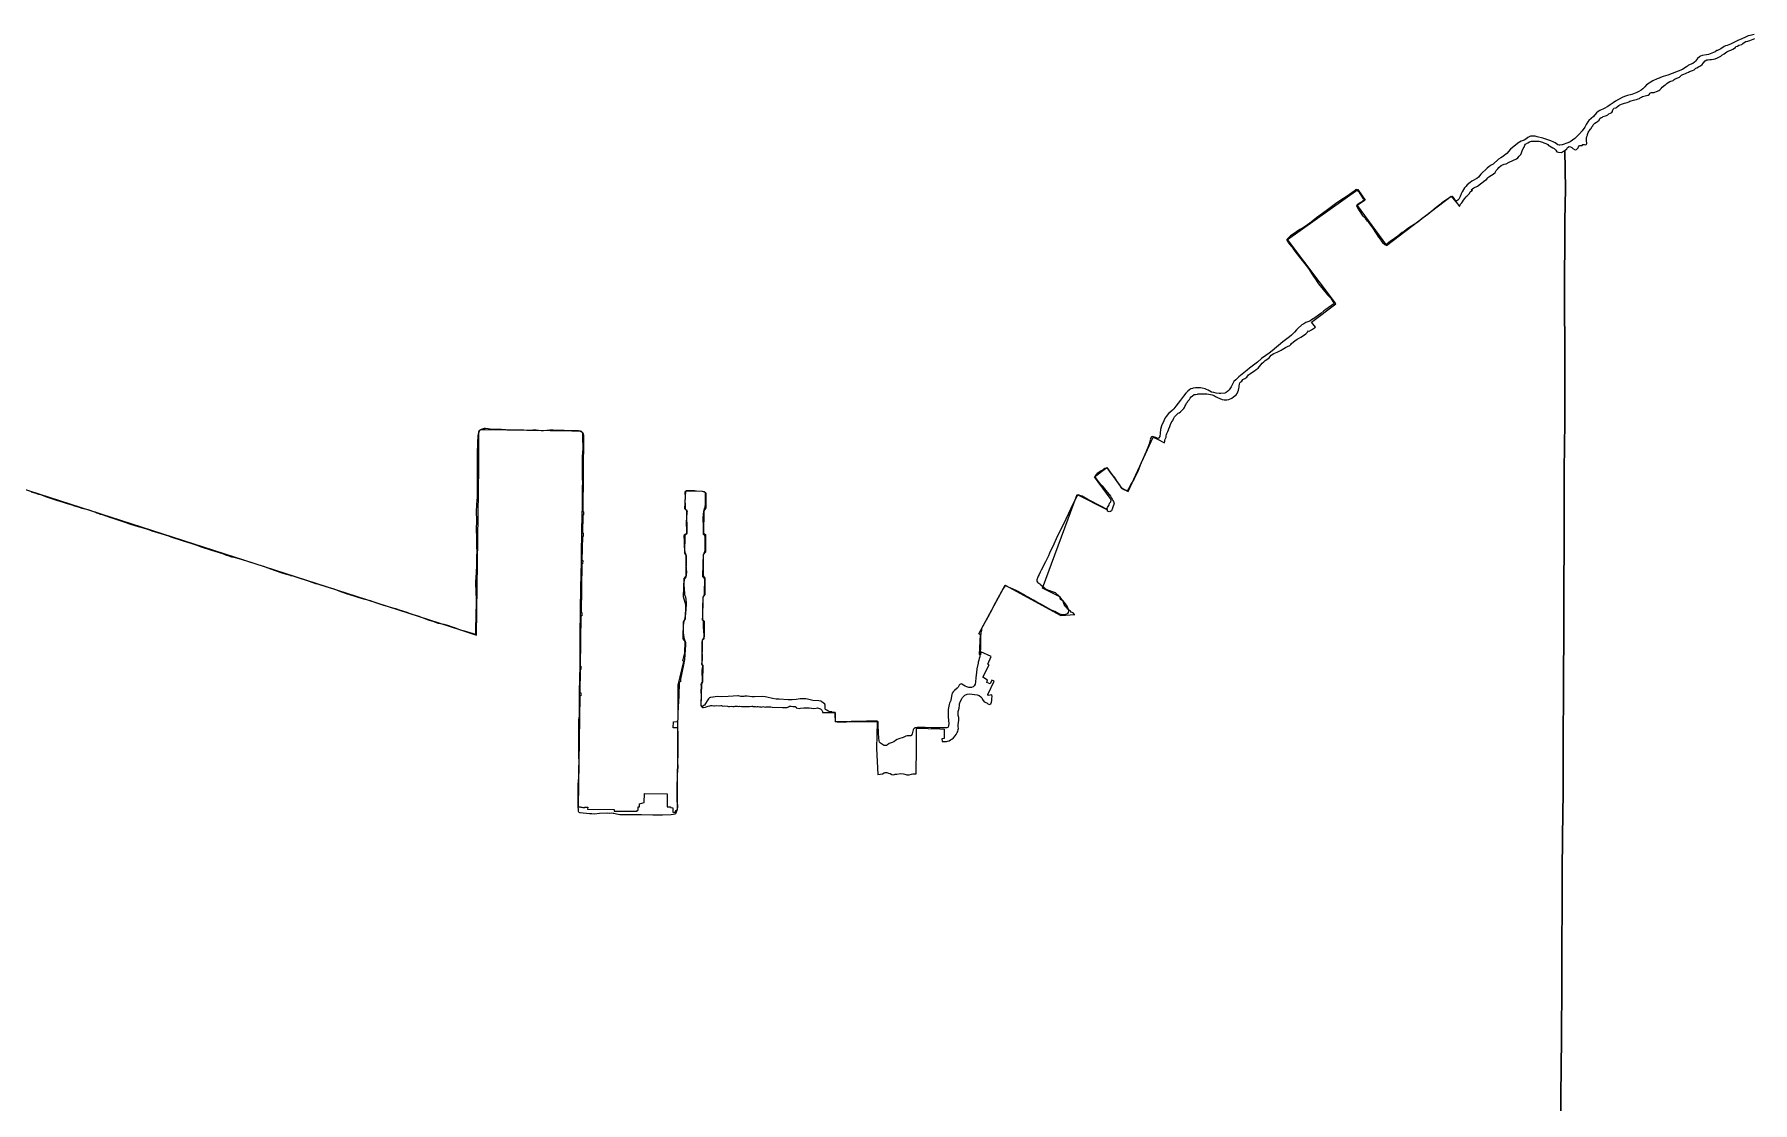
# Model space of a CAD drawing. Extents: x 0 to 800, y 146 to 730.
# Drawn here: x 607.8 to 671.9, y 573.7 to 613.6 of the extents above; entities that cross this region are included whole.
import ezdxf

# ---------------------------------------------------------------- set-up
doc = ezdxf.new("R2010")
doc.units = 0
doc.layers.get('0').update_dxf_attribs({"linetype": 'CONTINUOUS'})

msp = doc.modelspace()

# ---------------------------------------------------------------- linework, layer by layer
at = {"color": 3}
msp.add_lwpolyline([(671.928125, 613.5625), (671.771875, 613.525), (671.709375, 613.50625), (671.609375, 613.4625), (671.471875, 613.39375), (671.31875, 613.33125), (671.175, 613.2625), (671.1, 613.221875), (671.05, 613.196875), (670.91875, 613.153125), (670.859375, 613.13125), (670.80625, 613.10625), (670.678125, 613.028125), (670.55625, 612.965625), (670.534375, 612.95625), (670.478125, 612.915625), (670.4125, 612.884375), (670.21875, 612.815625), (670.146875, 612.8), (669.9875, 612.775), (669.921875, 612.746875), (669.884375, 612.721875), (669.81875, 612.665625), (669.74375, 612.56875), (669.70625, 612.53125), (669.634375, 612.478125), (669.484375, 612.409375), (669.4375, 612.38125), (669.4, 612.346875), (669.309375, 612.284375), (669.25, 612.253125), (668.70625, 612.04375), (668.53125, 611.9875), (668.43125, 611.95), (668.390625, 611.928125), (668.3125, 611.903125), (668.14375, 611.825), (667.915625, 611.68125), (667.85625, 611.6125), (667.775, 611.5375), (667.7125, 611.4875), (667.621875, 611.428125), (667.55625, 611.396875), (667.3625, 611.325), (667.203125, 611.278125), (667.0875, 611.240625), (667.009375, 611.203125), (666.7625, 611.06875), (666.675, 611.015625), (666.559375, 610.93125), (666.471875, 610.871875), (666.334375, 610.79375), (666.175, 610.71875), (666.1125, 610.68125), (666.053125, 610.6375), (665.93125, 610.503125), (665.76875, 610.35), (665.73125, 610.303125), (665.66875, 610.20625), (665.609375, 610.1), (665.515625, 609.971875), (665.41875, 609.853125), (665.240625, 609.675), (665.15625, 609.6125), (665.0625, 609.553125), (664.98125, 609.51875), (664.7625, 609.446875), (664.6875, 609.434375), (664.659375, 609.43125), (664.60625, 609.440625), (664.503125, 609.51875), (664.4625, 609.54375), (664.346875, 609.59375), (664.04375, 609.690625), (663.840625, 609.746875), (663.7625, 609.7625), (663.69375, 609.76875), (663.59375, 609.7625), (663.54375, 609.74375), (663.4875, 609.7125), (663.409375, 609.65625), (663.35, 609.621875), (663.234375, 609.578125), (663.175, 609.546875), (663.146875, 609.53125), (662.915625, 609.34375), (662.846875, 609.28125), (662.7, 609.125), (662.659375, 609.08125), (662.5375, 608.99375), (662.48125, 608.9625), (662.4, 608.90625), (662.190625, 608.728125), (662.121875, 608.68125), (662.040625, 608.63125), (661.978125, 608.575), (661.740625, 608.346875), (661.64375, 608.24375), (661.58125, 608.190625), (661.396875, 608.084375), (661.334375, 608.040625), (661.228125, 607.953125), (661.175, 607.89375), (661.159375, 607.878125), (661.128125, 607.8375), (661.0375, 607.690625), (661.003125, 607.621875), (660.9625, 607.515625), (660.909375, 607.41875), (660.88125, 607.38125), (660.84375, 607.359375), (660.825, 607.3625), (660.7875, 607.371875), (660.721875, 607.475), (660.678125, 607.5125), (660.65625, 607.515625), (660.603125, 607.4875), (660.3875, 607.353125), (660.284375, 607.28125), (660.228125, 607.234375), (660.06875, 607.10625), (659.8375, 606.9125), (659.759375, 606.853125), (659.66875, 606.78125), (659.55, 606.69375), (659.38125, 606.5625), (659.01875, 606.325), (658.884375, 606.23125), (658.80625, 606.171875), (658.640625, 606.040625), (658.51875, 605.95), (658.35, 605.834375), (658.196875, 605.7125), (658.178125, 605.703125), (658.159375, 605.7125), (658.1125, 605.765625), (658.0625, 605.825), (657.990625, 605.925), (657.9375, 606), (657.821875, 606.175), (657.734375, 606.315625), (657.646875, 606.440625), (657.5625, 606.546875), (657.5125, 606.6), (657.446875, 606.68125), (657.346875, 606.790625), (657.296875, 606.85625), (657.2625, 606.91875), (657.178125, 607.046875), (657.11875, 607.134375), (657.1125, 607.159375), (657.1125, 607.1875), (657.121875, 607.209375), (657.159375, 607.24375), (657.23125, 607.29375), (657.3125, 607.3375), (657.346875, 607.36875), (657.3625, 607.3875), (657.36875, 607.409375), (657.359375, 607.43125), (657.321875, 607.49375), (657.2125, 607.665625), (657.178125, 607.709375), (657.146875, 607.746875), (657.1125, 607.778125), (657.06875, 607.765625), (657.0125, 607.71875), (656.75625, 607.53125), (656.521875, 607.38125), (656.31875, 607.240625), (655.96875, 606.978125), (655.6125, 606.721875), (655.4125, 606.5625), (655.21875, 606.425), (655.121875, 606.365625), (654.98125, 606.284375), (654.7, 606.09375), (654.6375, 606.046875), (654.565625, 605.978125), (654.53125, 605.94375), (654.50625, 605.909375), (654.5, 605.8875), (654.521875, 605.846875), (654.565625, 605.790625), (654.578125, 605.771875), (654.696875, 605.63125), (654.76875, 605.534375), (654.840625, 605.43125), (654.975, 605.25625), (655.11875, 605.075), (655.228125, 604.94375), (655.278125, 604.878125), (655.334375, 604.79375), (655.496875, 604.5375), (655.56875, 604.4375), (655.6625, 604.29375), (655.6875, 604.25625), (655.859375, 604.046875), (656.01875, 603.85625), (656.1375, 603.721875), (656.18125, 603.665625), (656.221875, 603.60625), (656.240625, 603.5625), (656.253125, 603.521875), (655.953125, 603.303125), (655.88125, 603.25), (655.76875, 603.159375), (655.684375, 603.096875), (655.496875, 602.959375), (655.490625, 602.959375), (655.428125, 602.915625), (655.365625, 602.875), (655.209375, 602.815625), (655.140625, 602.775), (655.109375, 602.759375), (655.059375, 602.728125), (654.9125, 602.6), (654.865625, 602.553125), (654.784375, 602.459375), (654.671875, 602.34375), (654.603125, 602.28125), (654.35625, 602.096875), (653.95, 601.759375), (653.846875, 601.68125), (653.71875, 601.59375), (653.5625, 601.475), (653.409375, 601.346875), (653.10625, 601.1125), (653.025, 601.040625), (652.8375, 600.89375), (652.7125, 600.790625), (652.596875, 600.6875), (652.528125, 600.615625), (652.496875, 600.56875), (652.421875, 600.421875), (652.38125, 600.353125), (652.346875, 600.309375), (652.296875, 600.259375), (652.240625, 600.215625), (652.196875, 600.190625), (652.040625, 600.178125), (651.984375, 600.178125), (651.86875, 600.1875), (651.778125, 600.20625), (651.7, 600.228125), (651.56875, 600.3), (651.50625, 600.328125), (651.45625, 600.346875), (651.340625, 600.371875), (651.278125, 600.384375), (651.215625, 600.3875), (651.09375, 600.384375), (651.0125, 600.375), (650.98125, 600.365625), (650.925, 600.34375), (650.88125, 600.31875), (650.809375, 600.2625), (650.734375, 600.1875), (650.64375, 600.071875), (650.54375, 599.921875), (650.3625, 599.70625), (650.284375, 599.603125), (650.24375, 599.553125), (650.140625, 599.46875), (650.09375, 599.425), (650.009375, 599.321875), (649.971875, 599.265625), (649.91875, 599.159375), (649.834375, 598.9625), (649.796875, 598.828125), (649.78125, 598.690625), (649.7625, 598.575), (649.734375, 598.51875), (649.71875, 598.5), (649.696875, 598.496875), (649.6125, 598.53125), (649.5375, 598.559375), (649.4875, 598.571875), (649.45625, 598.5625), (649.409375, 598.46875), (649.41875, 598.44375), (649.4, 598.390625), (649.375, 598.296875), (649.35, 598.221875), (649.25625, 598.015625), (649.121875, 597.7), (649.0625, 597.565625), (649.0375, 597.5), (648.990625, 597.3625), (648.9375, 597.240625), (648.8375, 597.04375), (648.796875, 596.971875), (648.7125, 596.834375), (648.6, 596.621875), (648.578125, 596.58125), (648.565625, 596.559375), (648.54375, 596.55), (648.521875, 596.553125), (648.4625, 596.584375), (648.39375, 596.615625), (648.35625, 596.64375), (648.340625, 596.659375), (648.2625, 596.784375), (648.18125, 596.896875), (648.078125, 597.05), (647.96875, 597.184375), (647.846875, 597.35625), (647.828125, 597.375), (647.809375, 597.38125), (647.765625, 597.390625), (647.721875, 597.371875), (647.6625, 597.340625), (647.584375, 597.290625), (647.434375, 597.1875), (647.38125, 597.140625), (647.365625, 597.121875), (647.359375, 597.103125), (647.359375, 597.078125), (647.371875, 597.034375), (647.390625, 596.99375), (647.421875, 596.95), (647.478125, 596.884375), (647.615625, 596.734375), (647.75, 596.559375), (647.921875, 596.34375), (647.96875, 596.26875), (647.9875, 596.2375), (648.01875, 596.184375), (648.040625, 596.153125), (648.059375, 596.059375), (648.053125, 596.040625), (648.03125, 595.96875), (647.996875, 595.9), (647.9625, 595.803125), (647.928125, 595.775), (647.90625, 595.76875), (647.878125, 595.765625), (647.8125, 595.790625), (647.81875, 595.83125), (647.75, 595.86875), (647.596875, 595.95625), (647.396875, 596.0625), (647.284375, 596.11875), (647.08125, 596.215625), (646.865625, 596.34375), (646.821875, 596.3625), (646.728125, 596.4), (646.696875, 596.3875), (646.675, 596.346875), (646.634375, 596.2625), (646.590625, 596.178125), (646.509375, 596.01875), (646.453125, 595.8875), (646.2625, 595.49375), (646.08125, 595.10625), (645.98125, 594.91875), (645.90625, 594.75625), (645.81875, 594.559375), (645.659375, 594.21875), (645.61875, 594.125), (645.540625, 593.975), (645.503125, 593.896875), (645.34375, 593.590625), (645.309375, 593.509375), (645.26875, 593.428125), (645.228125, 593.365625), (645.2125, 593.321875), (645.1875, 593.228125), (645.1875, 593.18125), (645.20625, 593.14375), (645.221875, 593.125), (645.29375, 593.075), (645.33125, 593.04375), (645.4625, 592.928125), (645.50625, 592.896875), (645.553125, 592.871875), (645.6125, 592.846875), (645.821875, 592.765625), (645.865625, 592.75), (645.928125, 592.696875), (645.96875, 592.6625), (646.021875, 592.6), (646.065625, 592.5375), (646.128125, 592.46875), (646.203125, 592.3875), (646.265625, 592.296875), (646.30625, 592.23125), (646.35, 592.1375), (646.35625, 592.115625), (646.359375, 592.071875), (646.35, 592.009375), (646.35, 592.003125), (646.325, 591.96875), (646.30625, 591.953125), (646.25625, 591.934375), (646.209375, 591.921875), (646.184375, 591.91875), (646.084375, 591.93125), (646.034375, 591.95), (645.86875, 592.040625), (645.809375, 592.0625), (645.709375, 592.1125), (645.33125, 592.325), (645.18125, 592.4), (645.0625, 592.46875), (644.878125, 592.56875), (644.7625, 592.628125), (644.678125, 592.675), (644.484375, 592.7875), (644.40625, 592.825), (644.209375, 592.9125), (644.103125, 592.971875), (644.003125, 593.0125), (643.99375, 592.996875), (643.9625, 592.959375), (643.91875, 592.89375), (643.8625, 592.796875), (643.73125, 592.540625), (643.640625, 592.378125), (643.446875, 592), (643.359375, 591.834375), (643.11875, 591.41875), (643.1125, 591.321875), (643.103125, 591.3), (643.09375, 591.25), (643.084375, 591.10625), (643.08125, 590.996875), (643.08125, 590.89375), (643.078125, 590.7), (643.06875, 590.50625), (643.053125, 590.359375), (643.0375, 590.290625), (643.01875, 590.2375), (643, 590.1625), (642.99375, 590.13125), (642.978125, 590.040625), (642.975, 590.01875), (642.95, 589.909375), (642.9375, 589.778125), (642.90625, 589.5875), (642.890625, 589.40625), (642.878125, 589.33125), (642.85, 589.278125), (642.809375, 589.24375), (642.803125, 589.2375), (642.75, 589.21875), (642.725, 589.215625), (642.65, 589.215625), (642.575, 589.2375), (642.50625, 589.265625), (642.384375, 589.3375), (642.359375, 589.34375), (642.33125, 589.3375), (642.30625, 589.321875), (642.2875, 589.303125), (642.246875, 589.228125), (642.2125, 589.184375), (642.10625, 589.1), (642.05625, 589.053125), (642.021875, 589), (642.00625, 588.946875), (641.990625, 588.815625), (641.975, 588.725), (641.93125, 588.634375), (641.9125, 588.578125), (641.884375, 588.45625), (641.88125, 588.390625), (641.88125, 588.1125), (641.896875, 587.86875), (641.89375, 587.778125), (641.871875, 587.728125), (641.828125, 587.709375), (641.784375, 587.70625), (641.359375, 587.703125), (641.246875, 587.7125), (641.0125, 587.721875), (640.840625, 587.725), (640.721875, 587.71875), (640.6375, 587.70625), (640.615625, 587.7), (640.58125, 587.665625), (640.56875, 587.640625), (640.5375, 587.4875), (640.503125, 587.425), (640.484375, 587.415625), (640.34375, 587.40625), (640.29375, 587.39375), (640.196875, 587.353125), (640.034375, 587.296875), (639.978125, 587.275), (639.909375, 587.234375), (639.84375, 587.190625), (639.784375, 587.159375), (639.678125, 587.128125), (639.6125, 587.08125), (639.571875, 587.053125), (639.540625, 587.046875), (639.490625, 587.053125), (639.4625, 587.0625), (639.35, 587.14375), (639.31875, 587.178125), (639.3, 587.21875), (639.284375, 587.325), (639.271875, 587.51875), (639.265625, 587.809375), (639.26875, 587.884375), (639.265625, 587.93125), (639.25, 587.95), (639.23125, 587.95625), (639.1125, 587.953125), (639.046875, 587.959375), (638.978125, 587.9625), (638.83125, 587.959375), (638.3875, 587.946875), (638.30625, 587.946875), (638.25625, 587.94375), (638.1625, 587.93125), (638.025, 587.909375), (637.9125, 587.915625), (637.865625, 587.915625), (637.78125, 587.921875), (637.753125, 587.925), (637.715625, 587.928125), (637.690625, 587.928125), (637.66875, 587.93125), (637.66875, 588.021875), (637.665625, 588.13125), (637.665625, 588.278125), (637.584375, 588.278125), (637.559375, 588.284375), (637.5375, 588.3), (637.515625, 588.303125), (637.46875, 588.30625), (637.44375, 588.3125), (637.403125, 588.328125), (637.346875, 588.3625), (637.30625, 588.39375), (637.29375, 588.415625), (637.2875, 588.48125), (637.290625, 588.53125), (637.290625, 588.553125), (637.275, 588.596875), (637.20625, 588.65625), (637.18125, 588.671875), (637.165625, 588.678125), (637.121875, 588.7), (637.05, 588.7125), (636.834375, 588.73125), (636.625, 588.78125), (636.56875, 588.790625), (636.471875, 588.79375), (636.3625, 588.784375), (636.2125, 588.76875), (636.053125, 588.75625), (635.9125, 588.753125), (635.56875, 588.771875), (635.459375, 588.78125), (635.325, 588.796875), (635.11875, 588.846875), (635.05625, 588.8625), (634.934375, 588.871875), (634.65625, 588.865625), (634.559375, 588.86875), (634.384375, 588.8875), (634.29375, 588.884375), (634.2625, 588.878125), (634.146875, 588.88125), (634.0625, 588.903125), (634.03125, 588.903125), (633.8625, 588.884375), (633.671875, 588.878125), (633.440625, 588.865625), (633.2875, 588.871875), (633.19375, 588.86875), (633.115625, 588.85625), (633.103125, 588.85625), (633.021875, 588.840625), (633, 588.834375), (632.978125, 588.821875), (632.94375, 588.790625), (632.915625, 588.753125), (632.884375, 588.7125), (632.828125, 588.621875), (632.784375, 588.559375), (632.765625, 588.540625), (632.734375, 588.5125), (632.73125, 588.509375), (632.703125, 588.5), (632.684375, 588.509375), (632.671875, 588.528125), (632.665625, 588.55), (632.665625, 588.596875), (632.678125, 588.81875), (632.675, 588.903125), (632.671875, 589.0875), (632.675, 589.24375), (632.671875, 589.340625), (632.678125, 589.365625), (632.709375, 589.403125), (632.7125, 589.425), (632.709375, 589.86875), (632.7125, 589.915625), (632.725, 590.01875), (632.721875, 590.040625), (632.696875, 590.078125), (632.696875, 590.1), (632.709375, 590.175), (632.715625, 590.25), (632.71875, 590.36875), (632.7125, 590.4375), (632.703125, 590.509375), (632.7, 590.64375), (632.7, 590.79375), (632.70625, 590.8875), (632.71875, 590.990625), (632.734375, 591.00625), (632.75625, 591.0125), (632.771875, 591.03125), (632.778125, 591.05), (632.771875, 591.175), (632.76875, 591.315625), (632.75625, 591.46875), (632.75625, 591.515625), (632.759375, 591.665625), (632.75625, 591.69375), (632.740625, 591.709375), (632.721875, 591.721875), (632.728125, 591.896875), (632.73125, 592.034375), (632.728125, 592.196875), (632.728125, 592.3), (632.7375, 592.44375), (632.746875, 592.56875), (632.75625, 592.6125), (632.765625, 592.634375), (632.778125, 592.65625), (632.7875, 592.7), (632.79375, 592.76875), (632.79375, 592.828125), (632.8, 593.1625), (632.796875, 593.2125), (632.784375, 593.2625), (632.771875, 593.2875), (632.73125, 593.334375), (632.734375, 593.390625), (632.74375, 593.775), (632.74375, 593.88125), (632.753125, 594.1), (632.75625, 594.175), (632.771875, 594.21875), (632.80625, 594.278125), (632.8125, 594.328125), (632.81875, 594.43125), (632.81875, 594.609375), (632.809375, 594.825), (632.80625, 594.85625), (632.80625, 594.884375), (632.753125, 594.921875), (632.75, 594.971875), (632.75, 595.25), (632.74375, 595.475), (632.74375, 595.521875), (632.753125, 595.675), (632.7625, 595.7625), (632.76875, 595.7875), (632.79375, 595.865625), (632.79375, 595.89375), (632.81875, 595.91875), (632.821875, 596.071875), (632.828125, 596.225), (632.83125, 596.340625), (632.83125, 596.440625), (632.825, 596.4625), (632.809375, 596.48125), (632.7875, 596.49375), (632.7125, 596.515625), (632.4875, 596.5375), (632.415625, 596.54375), (632.20625, 596.54375), (632.13125, 596.546875), (632.109375, 596.54375), (632.090625, 596.53125), (632.071875, 596.515625), (632.0625, 596.496875), (632.059375, 596.475), (632.065625, 596.321875), (632.0625, 596.15), (632.06875, 596.046875), (632.065625, 595.921875), (632.075, 595.871875), (632.0875, 595.853125), (632.10625, 595.834375), (632.1375, 595.79375), (632.140625, 595.771875), (632.1375, 595.721875), (632.1125, 595.375), (632.1125, 595.296875), (632.115625, 595.103125), (632.11875, 595.0125), (632.11875, 594.965625), (632.109375, 594.94375), (632.096875, 594.925), (632.0375, 594.890625), (632.025, 594.871875), (632.034375, 594.665625), (632.03125, 594.565625), (632.0375, 594.4875), (632.046875, 594.34375), (632.059375, 594.23125), (632.0875, 594.190625), (632.096875, 594.171875), (632.09375, 594.00625), (632.1, 593.78125), (632.115625, 593.50625), (632.1125, 593.4375), (632.109375, 593.3875), (632.09375, 593.34375), (632.040625, 593.2625), (632.034375, 593.240625), (632.025, 593.0875), (632.025, 593.0375), (632.04375, 592.7125), (632.05, 592.684375), (632.0625, 592.6375), (632.08125, 592.5875), (632.103125, 592.36875), (632.103125, 592.315625), (632.096875, 592.1375), (632.08125, 591.959375), (632.071875, 591.884375), (632.04375, 591.746875), (632.021875, 591.671875), (632.00625, 591.6125), (631.996875, 591.525), (631.99375, 591.4125), (631.99375, 591.3), (631.996875, 591.234375), (632.00625, 591.18125), (632.015625, 591.078125), (632.028125, 591.028125), (632.034375, 591.00625), (632.05625, 590.965625), (632.075, 590.921875), (632.078125, 590.9), (632.078125, 590.803125), (632.0625, 590.446875), (632.04375, 590.25625), (632.00625, 590.05625), (631.896875, 589.521875), (631.89375, 589.41875), (631.84375, 589.4125), (631.83125, 588.8875), (631.803125, 588.4875), (631.790625, 588.25), (631.790625, 588.10625), (631.78125, 587.878125), (631.784375, 587.68125), (631.79375, 587.503125), (631.790625, 587.384375), (631.79375, 587.284375), (631.8, 586.853125), (631.796875, 586.7875), (631.8, 586.684375), (631.8, 586.6375), (631.7875, 586.534375), (631.784375, 586.459375), (631.790625, 586.221875), (631.784375, 586.15625), (631.784375, 586.109375), (631.778125, 586.06875), (631.771875, 586), (631.771875, 585.875), (631.76875, 585.84375), (631.76875, 585.815625), (631.75625, 585.596875), (631.75625, 585.1625), (631.7625, 585.0875), (631.7625, 584.959375), (631.76875, 584.8875), (631.778125, 584.840625), (631.778125, 584.753125), (631.75625, 584.6125), (631.7375, 584.56875), (631.725, 584.525), (631.709375, 584.50625), (631.6875, 584.49375), (631.621875, 584.478125), (631.54375, 584.471875), (631.21875, 584.453125), (630.865625, 584.45), (630.4375, 584.471875), (630.0625, 584.471875), (629.75625, 584.4625), (629.68125, 584.4625), (629.628125, 584.46875), (629.56875, 584.478125), (629.515625, 584.4875), (629.4125, 584.5125), (629.3875, 584.515625), (629.3125, 584.521875), (629.25625, 584.51875), (629.178125, 584.521875), (628.875, 584.509375), (628.69375, 584.496875), (628.590625, 584.5), (628.496875, 584.50625), (628.159375, 584.540625), (628.1375, 584.540625), (628.11875, 584.55), (628.1, 584.565625), (628.090625, 584.590625), (628.0875, 584.6125), (628.08125, 584.80625), (628.078125, 584.996875), (628.08125, 585.05625), (628.078125, 585.08125), (628.078125, 585.16875), (628.08125, 585.240625), (628.08125, 585.290625), (628.084375, 585.3125), (628.084375, 585.496875), (628.08125, 585.6125), (628.0875, 585.734375), (628.10625, 585.840625), (628.10625, 585.86875), (628.1, 585.890625), (628.1, 585.9125), (628.10625, 585.9375), (628.103125, 585.978125), (628.109375, 586.221875), (628.1125, 586.440625), (628.10625, 586.634375), (628.109375, 586.83125), (628.103125, 587.16875), (628.10625, 587.33125), (628.109375, 587.753125), (628.109375, 587.996875), (628.125, 588.153125), (628.128125, 588.23125), (628.128125, 588.521875), (628.134375, 588.725), (628.13125, 588.903125), (628.134375, 589.159375), (628.146875, 589.41875), (628.146875, 589.575), (628.153125, 589.996875), (628.15, 590.209375), (628.15625, 590.415625), (628.153125, 590.553125), (628.153125, 590.99375), (628.15, 591.21875), (628.153125, 591.403125), (628.16875, 591.846875), (628.16875, 592.14375), (628.171875, 592.3), (628.18125, 592.74375), (628.178125, 592.875), (628.184375, 593.109375), (628.18125, 593.153125), (628.1875, 593.196875), (628.19375, 593.3125), (628.196875, 593.43125), (628.196875, 593.565625), (628.203125, 593.75625), (628.209375, 594.084375), (628.2, 594.21875), (628.20625, 594.390625), (628.2125, 594.81875), (628.21875, 594.965625), (628.221875, 595.075), (628.221875, 595.190625), (628.228125, 595.478125), (628.234375, 595.715625), (628.2375, 595.890625), (628.2375, 596.0875), (628.24375, 596.209375), (628.240625, 596.359375), (628.24375, 596.63125), (628.25, 596.89375), (628.24375, 596.9625), (628.246875, 597.03125), (628.246875, 597.828125), (628.2625, 598.1125), (628.265625, 598.2375), (628.259375, 598.428125), (628.259375, 598.5875), (628.25625, 598.65625), (628.253125, 598.678125), (628.2375, 598.721875), (628.20625, 598.753125), (628.1875, 598.7625), (628.165625, 598.76875), (628.09375, 598.778125), (628.0375, 598.778125), (627.8125, 598.78125), (627.559375, 598.79375), (627.3, 598.796875), (627.146875, 598.803125), (627.021875, 598.803125), (626.784375, 598.784375), (626.70625, 598.784375), (626.603125, 598.790625), (626.55625, 598.796875), (626.5125, 598.803125), (626.440625, 598.80625), (626.39375, 598.803125), (626.309375, 598.790625), (626.253125, 598.79375), (626.16875, 598.79375), (626.05625, 598.80625), (625.99375, 598.809375), (625.859375, 598.8125), (625.703125, 598.809375), (625.571875, 598.80625), (625.484375, 598.809375), (625.3875, 598.81875), (625.225, 598.83125), (625.090625, 598.8375), (624.9625, 598.834375), (624.915625, 598.8375), (624.79375, 598.85), (624.721875, 598.8625), (624.628125, 598.871875), (624.578125, 598.86875), (624.534375, 598.8625), (624.46875, 598.8375), (624.446875, 598.825), (624.40625, 598.790625), (624.39375, 598.771875), (624.371875, 598.725), (624.35625, 598.665625), (624.34375, 598.590625), (624.340625, 598.54375), (624.33125, 598.39375), (624.328125, 598.228125), (624.315625, 598.05), (624.3125, 597.959375), (624.3125, 597.70625), (624.31875, 597.565625), (624.31875, 597.384375), (624.3125, 596.95), (624.315625, 596.70625), (624.31875, 596.48125), (624.315625, 596.284375), (624.30625, 596.19375), (624.290625, 596.025), (624.28125, 595.76875), (624.28125, 595.6875), (624.290625, 595.53125), (624.290625, 595.409375), (624.278125, 595.128125), (624.28125, 595.0375), (624.2875, 594.865625), (624.29375, 594.434375), (624.3, 594.303125), (624.296875, 594.253125), (624.2875, 594.121875), (624.284375, 593.91875), (624.2875, 593.775), (624.275, 593.496875), (624.2625, 593.325), (624.25625, 593.146875), (624.25625, 593.003125), (624.259375, 592.890625), (624.259375, 592.771875), (624.26875, 592.696875), (624.26875, 592.653125), (624.275, 592.60625), (624.28125, 592.428125), (624.28125, 592.33125), (624.2625, 591.959375), (624.2625, 591.8625), (624.25625, 591.421875), (624.25625, 591.353125), (624.25, 591.2375), (624.253125, 591.2125), (624.246875, 591.19375), (624.18125, 591.209375), (624.059375, 591.253125), (623.896875, 591.303125), (623.69375, 591.35625), (623.48125, 591.43125), (623.396875, 591.465625), (623.221875, 591.51875), (623.08125, 591.55625), (622.878125, 591.6), (622.8, 591.625), (622.70625, 591.65625), (622.49375, 591.725), (622.278125, 591.815625), (622.1125, 591.871875), (621.971875, 591.915625), (621.903125, 591.934375), (621.79375, 591.96875), (621.703125, 592.003125), (621.421875, 592.096875), (621.353125, 592.11875), (621.2875, 592.14375), (621.215625, 592.1625), (620.796875, 592.2875), (620.65, 592.328125), (620.53125, 592.365625), (620.334375, 592.440625), (620.140625, 592.496875), (619.91875, 592.55), (619.834375, 592.575), (619.725, 592.615625), (619.4375, 592.709375), (619.3, 592.75), (619.23125, 592.775), (618.978125, 592.875), (618.68125, 592.96875), (618.40625, 593.046875), (618.3, 593.08125), (618.028125, 593.178125), (617.60625, 593.309375), (617.415625, 593.375), (617.371875, 593.38125), (617.353125, 593.390625), (617.084375, 593.46875), (616.7625, 593.571875), (616.4875, 593.678125), (616.39375, 593.709375), (616.146875, 593.784375), (615.73125, 593.921875), (615.4375, 594.009375), (615.30625, 594.04375), (615.165625, 594.075), (615.06875, 594.10625), (614.946875, 594.146875), (614.83125, 594.190625), (614.421875, 594.321875), (614.30625, 594.35625), (614.14375, 594.40625), (613.99375, 594.4625), (613.875, 594.5125), (613.803125, 594.5375), (613.6875, 594.565625), (613.328125, 594.68125), (612.909375, 594.821875), (612.8125, 594.853125), (612.4125, 594.98125), (612.2375, 595.03125), (612.071875, 595.090625), (611.9625, 595.128125), (611.740625, 595.19375), (611.60625, 595.228125), (611.5625, 595.24375), (611.403125, 595.2875), (611.33125, 595.3125), (611.1875, 595.36875), (611.00625, 595.428125), (610.89375, 595.4625), (610.784375, 595.5), (610.61875, 595.55), (610.53125, 595.584375), (610.4875, 595.6), (610.38125, 595.6375), (610.26875, 595.665625), (610.221875, 595.68125), (610.134375, 595.715625), (610.06875, 595.746875), (610.025, 595.765625), (609.88125, 595.815625), (609.8125, 595.8375), (609.68125, 595.8625), (609.58125, 595.8875), (609.45625, 595.93125), (609.31875, 595.971875), (609.2125, 596.0125), (609.003125, 596.078125), (608.890625, 596.1125), (608.640625, 596.1875), (608.234375, 596.321875), (608.08125, 596.378125), (607.971875, 596.409375), (607.86875, 596.45), (607.703125, 596.496875)], dxfattribs=at)
at = {"color": 1}
for points in [[(664.728125, 571.884375), (664.721875, 573.984375), (664.74375, 576.109375), (664.75, 578.225), (664.76875, 582.45), (664.796875, 584.615625), (664.8, 585.171875), (664.803125, 586.734375), (664.809375, 587.49375), (664.8125, 588.8375), (664.8125, 589.84375), (664.825, 590.971875), (664.83125, 592.165625), (664.825, 593.1), (664.8375, 594.4375), (664.84375, 595.2), (664.8375, 596.7625), (664.84375, 597.31875), (664.8625, 599.10625), (664.865625, 599.428125), (664.8625, 601.484375), (664.8625, 601.671875), (664.859375, 603.68125), (664.865625, 606.61875), (664.896875, 607.80625), (664.86875, 609.234375), (664.94375, 609.290625), (664.971875, 609.340625), (665.034375, 609.384375), (665.075, 609.36875), (665.125, 609.340625), (665.1625, 609.303125), (665.25625, 609.25625), (665.303125, 609.271875), (665.3625, 609.3375), (665.38125, 609.375), (665.415625, 609.421875), (665.465625, 609.415625), (665.5125, 609.415625), (665.54375, 609.453125), (665.596875, 609.4625), (665.646875, 609.45), (665.68125, 609.46875), (665.684375, 609.503125), (665.68125, 609.590625), (665.678125, 609.640625), (665.678125, 609.690625), (665.6875, 609.753125), (665.715625, 609.8), (665.709375, 609.83125), (665.734375, 609.90625), (665.76875, 609.94375), (665.775, 609.9625), (665.825, 610.025), (665.84375, 610.05625), (665.871875, 610.1125), (665.90625, 610.15625), (665.928125, 610.1875), (665.990625, 610.253125), (666.053125, 610.284375), (666.0875, 610.31875), (666.153125, 610.359375), (666.178125, 610.421875), (666.225, 610.459375), (666.26875, 610.48125), (666.296875, 610.5), (666.378125, 610.528125), (666.41875, 610.54375), (666.465625, 610.5625), (666.509375, 610.59375), (666.571875, 610.628125), (666.615625, 610.65), (666.65, 610.6875), (666.65, 610.715625), (666.671875, 610.775), (666.678125, 610.784375), (666.69375, 610.80625), (666.76875, 610.821875), (666.8125, 610.84375), (666.83125, 610.86875), (666.88125, 610.90625), (666.921875, 610.93125), (666.984375, 610.9625), (667.090625, 611), (667.140625, 611.009375), (667.196875, 611.01875), (667.25, 611.053125), (667.2875, 611.071875), (667.346875, 611.084375), (667.425, 611.109375), (667.478125, 611.11875), (667.54375, 611.1375), (667.6, 611.15625), (667.646875, 611.16875), (667.68125, 611.19375), (667.728125, 611.221875), (667.765625, 611.24375), (667.8625, 611.26875), (667.909375, 611.278125), (667.975, 611.296875), (668.00625, 611.315625), (668.046875, 611.371875), (668.059375, 611.378125), (668.09375, 611.39375), (668.140625, 611.396875), (668.196875, 611.396875), (668.228125, 611.409375), (668.284375, 611.43125), (668.328125, 611.45), (668.375, 611.46875), (668.415625, 611.490625), (668.4625, 611.54375), (668.5, 611.59375), (668.60625, 611.675), (668.63125, 611.696875), (668.671875, 611.73125), (668.725, 611.7625), (668.78125, 611.8), (668.903125, 611.84375), (668.94375, 611.884375), (668.984375, 611.909375), (669.14375, 611.96875), (669.215625, 612.0375), (669.2625, 612.0625), (669.30625, 612.08125), (669.365625, 612.103125), (669.41875, 612.128125), (669.475, 612.15625), (669.521875, 612.175), (669.625, 612.215625), (669.690625, 612.240625), (669.75625, 612.296875), (669.790625, 612.31875), (669.853125, 612.346875), (669.921875, 612.39375), (669.9875, 612.440625), (670.021875, 612.4875), (670.096875, 612.571875), (670.15625, 612.609375), (670.215625, 612.61875), (670.271875, 612.628125), (670.33125, 612.63125), (670.409375, 612.6375), (670.471875, 612.65625), (670.5625, 612.684375), (670.634375, 612.725), (670.678125, 612.75), (670.725, 612.790625), (670.80625, 612.8375), (670.909375, 612.909375), (670.98125, 612.946875), (671.053125, 612.96875), (671.128125, 613.0125), (671.23125, 613.06875), (671.24375, 613.10625), (671.30625, 613.128125), (671.359375, 613.15625), (671.465625, 613.184375), (671.503125, 613.225), (671.559375, 613.2625), (671.621875, 613.290625), (671.696875, 613.309375), (671.76875, 613.334375), (671.946875, 613.409375)], [(602.25, 598.26875), (623.659375, 591.375), (624.290625, 591.16875), (624.371875, 597.4375), (624.371875, 598.565625), (624.375, 598.678125), (624.378125, 598.746875), (624.415625, 598.803125), (624.45, 598.834375), (624.50625, 598.834375), (624.609375, 598.83125), (627.846875, 598.784375), (627.990625, 598.778125), (628.10625, 598.78125), (628.159375, 598.76875), (628.20625, 598.746875), (628.240625, 598.703125), (628.26875, 598.665625), (628.284375, 598.625), (628.253125, 595.76875), (628.278125, 595.7625), (628.28125, 595.646875), (628.253125, 595.6375), (628.246875, 594.975), (628.271875, 594.96875), (628.26875, 594.84375), (628.24375, 594.84375), (628.21875, 593.953125), (628.25, 593.953125), (628.24375, 593.825), (628.21875, 593.825), (628.1875, 592.009375), (628.215625, 592.009375), (628.215625, 591.884375), (628.184375, 591.884375), (628.15625, 590.009375), (628.184375, 590.009375), (628.184375, 589.878125), (628.15625, 589.878125), (628.146875, 589.01875), (628.178125, 589.01875), (628.175, 588.896875), (628.146875, 588.896875), (628.075, 584.76875), (628.121875, 584.76875), (628.15, 584.759375), (628.184375, 584.75), (628.21875, 584.75), (628.25, 584.74375), (628.2875, 584.734375), (628.3125, 584.73125), (628.315625, 584.753125), (628.4375, 584.753125), (628.434375, 584.675), (629.421875, 584.66875), (629.425, 584.603125), (630.284375, 584.603125), (630.284375, 584.63125), (630.315625, 584.640625), (630.315625, 584.6875), (630.31875, 584.7625), (630.365625, 584.7625), (630.36875, 584.88125), (630.54375, 584.928125), (630.553125, 585.2625), (631.4, 585.25), (631.403125, 584.7625), (631.525, 584.7625), (631.521875, 584.740625), (631.609375, 584.73125), (631.60625, 584.559375), (631.65625, 584.553125), (631.696875, 584.565625), (631.715625, 584.625), (631.75, 584.640625), (631.778125, 584.675), (631.8, 587.7), (631.778125, 587.703125), (631.625, 587.709375), (631.634375, 587.9375), (631.771875, 587.94375), (631.803125, 588.01875), (631.80625, 589.3), (632.01875, 590.18125), (631.98125, 590.209375), (632.059375, 590.5), (632.071875, 590.921875), (631.996875, 591.028125), (632.009375, 591.665625), (632.0875, 591.775), (632.09375, 592.29375), (632.003125, 592.590625), (632.03125, 593.278125), (632.10625, 593.365625), (632.121875, 594.121875), (632.053125, 594.215625), (632.075, 594.909375), (632.146875, 594.96875), (632.13125, 595.79375), (632.0625, 595.871875), (632.09375, 596.540625), (632.3375, 596.540625), (632.709375, 596.53125), (632.775, 596.515625), (632.809375, 596.4875), (632.834375, 596.45), (632.84375, 595.909375), (632.7625, 595.796875), (632.753125, 594.96875), (632.821875, 594.91875), (632.821875, 594.271875), (632.74375, 594.175), (632.7375, 593.371875), (632.8, 593.290625), (632.8, 592.678125), (632.728125, 592.58125), (632.71875, 591.746875), (632.775, 591.690625), (632.78125, 591.103125), (632.703125, 590.965625), (632.69375, 590.084375), (632.725, 590.046875), (632.721875, 589.425), (632.678125, 589.328125), (632.659375, 588.5875), (632.665625, 588.509375), (632.6875, 588.49375), (632.7, 588.48125), (632.715625, 588.471875), (632.759375, 588.4625), (632.828125, 588.475), (632.890625, 588.5), (632.921875, 588.521875), (632.9875, 588.53125), (633.03125, 588.540625), (633.08125, 588.5375), (633.1375, 588.53125), (633.165625, 588.53125), (633.2375, 588.546875), (633.334375, 588.528125), (633.39375, 588.5375), (633.425, 588.5375), (633.46875, 588.51875), (633.528125, 588.528125), (633.653125, 588.51875), (633.6875, 588.509375), (633.71875, 588.509375), (633.790625, 588.521875), (633.85, 588.503125), (633.9, 588.509375), (633.934375, 588.5125), (634.01875, 588.5125), (634.071875, 588.5), (634.103125, 588.5125), (634.16875, 588.503125), (634.2125, 588.5), (634.275, 588.5), (634.353125, 588.503125), (634.415625, 588.509375), (634.4625, 588.509375), (634.55, 588.51875), (634.575, 588.51875), (634.596875, 588.509375), (634.6625, 588.503125), (634.68125, 588.509375), (634.696875, 588.5), (634.740625, 588.49375), (634.76875, 588.5), (634.796875, 588.503125), (634.84375, 588.490625), (634.884375, 588.49375), (634.921875, 588.48125), (634.965625, 588.5), (635.046875, 588.484375), (635.084375, 588.490625), (635.19375, 588.490625), (635.228125, 588.49375), (635.2625, 588.490625), (635.309375, 588.475), (635.703125, 588.465625), (635.803125, 588.465625), (635.875, 588.4625), (635.925, 588.490625), (635.95625, 588.5125), (636.025, 588.5125), (636.0875, 588.5), (636.165625, 588.503125), (636.20625, 588.484375), (636.2125, 588.453125), (636.31875, 588.425), (636.375, 588.44375), (636.490625, 588.45625), (636.559375, 588.453125), (636.6125, 588.45625), (636.690625, 588.453125), (636.78125, 588.44375), (636.84375, 588.428125), (636.95, 588.4375), (637, 588.453125), (637.0375, 588.44375), (637.078125, 588.434375), (637.11875, 588.415625), (637.14375, 588.3875), (637.16875, 588.36875), (637.1875, 588.315625), (637.190625, 588.278125), (637.6625, 588.284375), (637.665625, 587.94375), (638.140625, 587.94375), (639.234375, 587.9375), (639.2, 586.9375), (639.259375, 585.975), (639.428125, 585.996875), (639.4875, 586.03125), (639.521875, 586.05), (639.5875, 586.05), (639.65625, 586.021875), (639.7125, 586.003125), (639.78125, 585.965625), (639.853125, 585.95625), (639.9, 585.978125), (639.959375, 585.9875), (640.096875, 586.00625), (640.20625, 585.99375), (640.25625, 585.984375), (640.33125, 585.95625), (640.425, 585.959375), (640.50625, 585.984375), (640.55625, 585.996875), (640.615625, 585.99375), (640.678125, 585.996875), (640.690625, 586.978125), (640.690625, 587.69375), (641.559375, 587.671875), (641.721875, 587.65625), (641.725, 587.30625), (641.64375, 587.296875), (641.65, 587.2), (641.6875, 587.19375), (641.778125, 587.19375), (641.809375, 587.203125), (641.846875, 587.209375), (641.9125, 587.228125), (641.9625, 587.25625), (642.009375, 587.284375), (642.071875, 587.334375), (642.13125, 587.409375), (642.175, 587.459375), (642.20625, 587.53125), (642.23125, 587.571875), (642.246875, 587.64375), (642.259375, 587.690625), (642.246875, 587.759375), (642.253125, 587.815625), (642.271875, 587.99375), (642.271875, 588.1), (642.253125, 588.171875), (642.246875, 588.23125), (642.246875, 588.3125), (642.265625, 588.35), (642.284375, 588.446875), (642.303125, 588.540625), (642.303125, 588.603125), (642.340625, 588.709375), (642.38125, 588.7875), (642.4125, 588.840625), (642.44375, 588.878125), (642.503125, 588.925), (642.578125, 588.9625), (642.6875, 588.971875), (642.8625, 588.95625), (642.95625, 588.934375), (643.028125, 588.915625), (643.096875, 588.8625), (643.13125, 588.821875), (643.15625, 588.759375), (643.2125, 588.684375), (643.315625, 588.640625), (643.353125, 588.60625), (643.41875, 588.578125), (643.4625, 588.603125), (643.496875, 588.6625), (643.509375, 588.73125), (643.509375, 588.803125), (643.515625, 588.88125), (643.503125, 588.94375), (643.38125, 588.91875), (643.359375, 588.95625), (643.590625, 589.44375), (643.509375, 589.484375), (643.44375, 589.34375), (643.321875, 589.396875), (643.346875, 589.490625), (643.1625, 589.596875), (643.40625, 590.059375), (643.353125, 590.0875), (643.48125, 590.36875), (643.09375, 590.540625), (643.084375, 590.434375), (643.046875, 590.440625), (643.078125, 591.1875), (643.06875, 591.190625), (643.015625, 591.21875), (643.996875, 593.028125), (646.075, 591.903125), (646.596875, 591.93125), (646.565625, 591.94375), (646.546875, 591.9875), (646.5, 592.009375), (646.465625, 592.01875), (646.434375, 592.053125), (646.396875, 592.08125), (646.3625, 592.11875), (646.3375, 592.1375), (646.309375, 592.171875), (646.26875, 592.221875), (646.221875, 592.275), (646.2, 592.3125), (646.18125, 592.3875), (646.1625, 592.415625), (646.146875, 592.45), (646.065625, 592.490625), (646.040625, 592.59375), (645.3875, 592.9125), (646.690625, 596.40625), (647.790625, 595.853125), (647.796875, 595.865625), (647.8125, 595.91875), (647.846875, 595.965625), (647.871875, 595.99375), (647.875, 596.021875), (647.896875, 596.08125), (647.90625, 596.096875), (647.934375, 596.1375), (647.95, 596.19375), (647.9125, 596.265625), (647.334375, 597.0625), (647.79375, 597.409375), (648.35, 596.634375), (648.58125, 596.521875), (649.51875, 598.55), (649.678125, 598.475), (649.946875, 598.340625), (649.95625, 598.390625), (649.953125, 598.41875), (649.9625, 598.465625), (649.978125, 598.5), (650, 598.546875), (650.009375, 598.596875), (650.0125, 598.640625), (650.034375, 598.684375), (650.05625, 598.73125), (650.0625, 598.75625), (650.084375, 598.815625), (650.103125, 598.8625), (650.134375, 598.94375), (650.165625, 599.0125), (650.19375, 599.078125), (650.225, 599.134375), (650.234375, 599.159375), (650.2625, 599.1875), (650.29375, 599.259375), (650.315625, 599.309375), (650.3375, 599.33125), (650.409375, 599.40625), (650.446875, 599.434375), (650.49375, 599.45625), (650.54375, 599.49375), (650.615625, 599.565625), (650.659375, 599.6125), (650.684375, 599.653125), (650.703125, 599.690625), (650.73125, 599.753125), (650.765625, 599.809375), (650.796875, 599.85625), (650.815625, 599.8875), (650.878125, 599.946875), (650.903125, 600), (650.934375, 600.05), (650.98125, 600.084375), (651.04375, 600.13125), (651.096875, 600.140625), (651.165625, 600.15), (651.19375, 600.159375), (651.3125, 600.159375), (651.328125, 600.1625), (651.39375, 600.1625), (651.459375, 600.159375), (651.515625, 600.159375), (651.590625, 600.153125), (651.65625, 600.140625), (651.715625, 600.125), (651.75625, 600.10625), (651.803125, 600.084375), (651.84375, 600.05625), (651.91875, 600.01875), (652, 599.984375), (652.09375, 599.95), (652.1625, 599.9375), (652.2625, 599.9375), (652.3375, 599.946875), (652.453125, 600.003125), (652.509375, 600.046875), (652.56875, 600.084375), (652.615625, 600.125), (652.65625, 600.178125), (652.68125, 600.234375), (652.703125, 600.3), (652.71875, 600.35625), (652.725, 600.415625), (652.73125, 600.45), (652.740625, 600.521875), (652.75625, 600.565625), (652.7875, 600.603125), (652.821875, 600.63125), (652.8625, 600.690625), (652.93125, 600.728125), (653.009375, 600.784375), (653.075, 600.865625), (653.15, 600.925), (653.2375, 600.978125), (653.29375, 601.015625), (653.35625, 601.065625), (653.428125, 601.121875), (653.5875, 601.3), (653.646875, 601.35), (653.696875, 601.40625), (653.75625, 601.440625), (653.846875, 601.50625), (653.878125, 601.546875), (653.921875, 601.6), (654.0125, 601.659375), (654.140625, 601.715625), (654.190625, 601.74375), (654.2875, 601.784375), (654.334375, 601.809375), (654.3875, 601.846875), (654.446875, 601.884375), (654.528125, 601.925), (654.609375, 601.9625), (654.65625, 602), (654.68125, 602.034375), (654.75625, 602.09375), (654.80625, 602.140625), (654.8875, 602.19375), (654.9375, 602.225), (655.025, 602.271875), (655.125, 602.3375), (655.209375, 602.39375), (655.271875, 602.459375), (655.3125, 602.50625), (655.33125, 602.5), (655.421875, 602.553125), (655.4625, 602.575), (655.571875, 602.640625), (655.425, 602.8375), (656.328125, 603.521875), (656.3125, 603.54375), (654.521875, 605.909375), (657.15, 607.784375), (657.428125, 607.38125), (657.125, 607.184375), (658.221875, 605.69375), (660.63125, 607.53125), (660.8625, 607.246875), (660.9375, 607.140625), (660.98125, 607.228125), (661.03125, 607.278125), (661.05, 607.325), (661.0875, 607.38125), (661.14375, 607.446875), (661.18125, 607.49375), (661.19375, 607.5125), (661.228125, 607.546875), (661.309375, 607.625), (661.34375, 607.6875), (661.421875, 607.75), (661.38125, 607.76875), (661.421875, 607.80625), (661.478125, 607.840625), (661.6125, 607.90625), (661.8875, 608.1125), (661.953125, 608.153125), (661.99375, 608.209375), (662.034375, 608.246875), (662.134375, 608.3125), (662.190625, 608.35), (662.265625, 608.415625), (662.309375, 608.48125), (662.371875, 608.546875), (662.409375, 608.596875), (662.49375, 608.66875), (662.525, 608.690625), (662.60625, 608.725), (662.678125, 608.734375), (662.7875, 608.79375), (663.065625, 608.925), (663.115625, 608.965625), (663.165625, 609.021875), (663.221875, 609.084375), (663.253125, 609.14375), (663.278125, 609.215625), (663.315625, 609.303125), (663.346875, 609.359375), (663.375, 609.43125), (663.403125, 609.46875), (663.49375, 609.51875), (663.55, 609.55625), (663.628125, 609.578125), (663.690625, 609.584375), (663.76875, 609.584375), (663.9, 609.58125), (664.0375, 609.540625), (664.08125, 609.525), (664.153125, 609.490625), (664.228125, 609.453125), (664.259375, 609.425), (664.29375, 609.403125), (664.3625, 609.375), (664.421875, 609.3375), (664.475, 609.309375), (664.5375, 609.24375), (664.56875, 609.1875), (664.628125, 609.171875), (664.746875, 609.1625), (664.8125, 609.20625), (664.86875, 609.234375)], [(664.86875, 609.234375), (664.896875, 607.80625), (664.865625, 606.61875), (664.859375, 603.68125), (664.8625, 601.671875), (664.8625, 601.484375), (664.865625, 599.428125), (664.8625, 599.10625), (664.84375, 597.31875), (664.8375, 596.7625), (664.84375, 595.2), (664.8375, 594.4375), (664.825, 593.1), (664.83125, 592.165625), (664.825, 590.971875), (664.8125, 589.84375), (664.8125, 588.8375), (664.809375, 587.49375), (664.803125, 586.734375), (664.8, 585.171875), (664.796875, 584.615625), (664.76875, 582.45), (664.75, 578.225), (664.74375, 576.109375), (664.721875, 573.984375), (664.728125, 571.884375)]]:
    msp.add_lwpolyline(points, dxfattribs=at)

doc.saveas('drawing.dxf')
